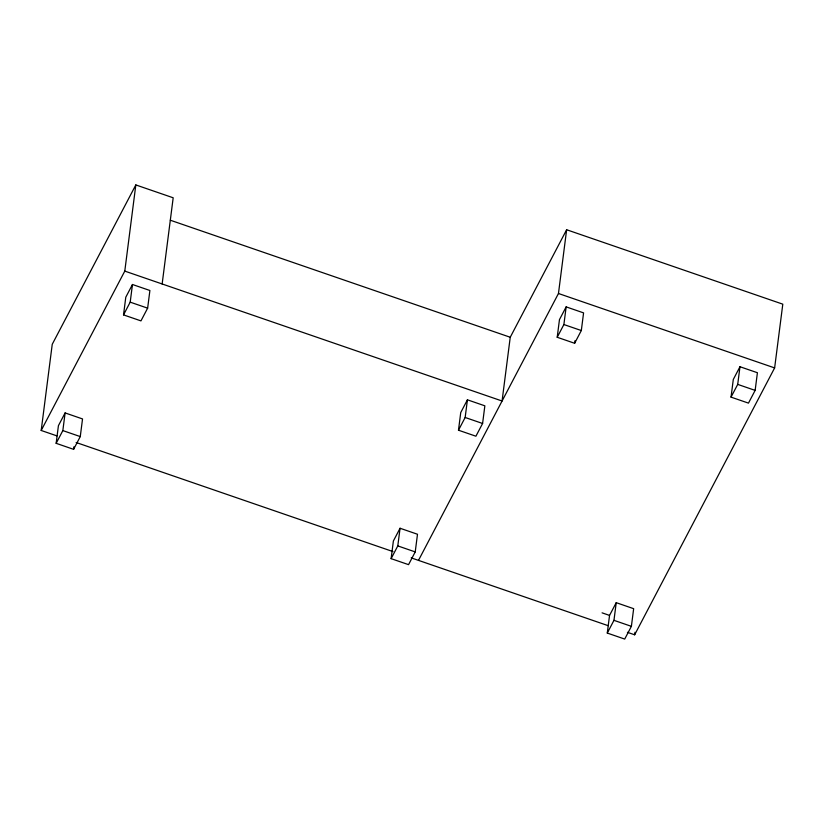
<?xml version="1.0" encoding="UTF-8"?>
<svg xmlns="http://www.w3.org/2000/svg" width="824" height="824" viewBox="0 0 824 824"><rect width="100%" height="100%" fill="white"/><g stroke="black" fill="none" stroke-linecap="round" stroke-linejoin="round"><path stroke-width="1.24" d="M56.866 435.865L41.2 430.468L52.242 344.288L135.826 184.926L173.184 197.791L162.143 283.971M56.156 443.322L58.422 425.658L65.106 412.927L82.534 418.932L80.268 436.586L73.594 449.327L56.156 443.322L62.84 430.591L65.106 412.927M73.594 449.327L73.913 446.804M41.2 430.468L124.785 271.106L135.826 184.926M123.528 314.892L125.784 297.227L132.468 284.496L149.896 290.491L147.64 308.155L140.956 320.886L123.528 314.892L130.202 302.151L132.468 284.496M391.122 558.651L393.378 540.987L400.062 528.256L417.49 534.251L415.224 551.915L408.549 564.646L391.122 558.651L397.796 545.91L400.062 528.256M458.484 430.21L460.74 412.556L467.424 399.815L484.852 405.82L482.596 423.484L475.912 436.215L458.484 430.21L465.158 417.48L467.424 399.815M627.424 632.307L634.655 634.799L774.632 367.916L782.8 304.169L566.634 229.742L510.241 337.253L502.074 401.01L124.785 271.106M418.489 560.371L558.466 293.498L566.634 229.742M557.209 337.274L559.465 319.609L566.15 306.878L583.577 312.883L581.322 330.537L574.637 343.278L557.209 337.274L563.884 324.543L566.15 306.878M574.637 343.278L574.967 340.755M607.278 633.069L609.544 615.415L616.228 602.674L633.656 608.679L631.39 626.343L624.716 639.074L607.278 633.069L613.962 620.338L616.228 602.674M634.655 634.799L634.985 632.266M731.032 397.127L733.298 379.462L739.973 366.732L757.411 372.726L755.144 390.391L748.47 403.121L731.032 397.127L737.717 384.386L739.973 366.732M558.466 293.498L774.632 367.916M563.884 324.543L581.322 330.537M737.717 384.386L755.144 390.391M170.31 220.214L510.241 337.253M130.202 302.151L147.64 308.155M465.158 417.48L482.596 423.484M602.076 612.84L609.544 615.415M62.84 430.591L80.268 436.586M397.796 545.91L415.224 551.915M613.962 620.338L631.39 626.343M76.148 442.498L392.997 551.596M411.207 557.869L608.153 625.674"/></g></svg>
